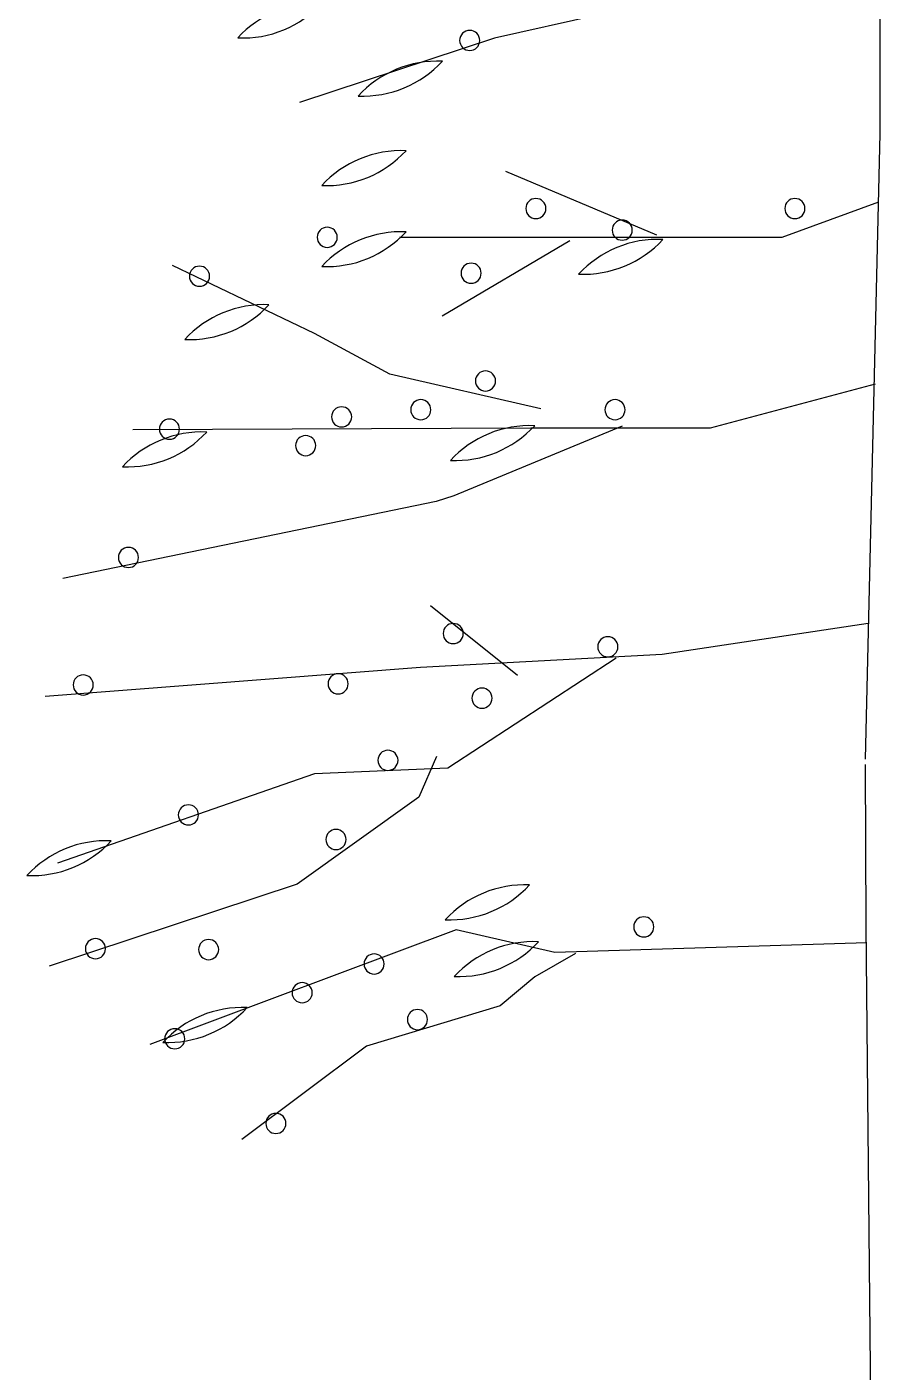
# Model space of a CAD drawing. Header units: millimetres. Extents: x 2 to 5882, y 1831 to 3462.
# Drawn here: x 627.5 to 633.84, y 2705.76 to 2715.75 of the extents above; entities that cross this region are included whole.
import ezdxf

# ---------------------------------------------------------------- set-up
doc = ezdxf.new("R2010")
doc.units = ezdxf.units.MM
doc.layers.add('LV', color=3, linetype='Continuous')
doc.layers.add('标注', color=4, linetype='Continuous')

# ---------------------------------------------------------------- blocks, each defined once
blk = doc.blocks.new('shu')
at = {"layer": 'LV', "color": 72}
for p, q in [((-1380.3675, -1069.4455), (-1380.3675, -1065.0602)), ((-1382.4555, -1068.564), (-1383.231, -1068.7362)), ((-1383.231, -1068.7362), (-1384.6784, -1069.2151)), ((-1380.4753, -1074.0932), (-1380.3675, -1069.4455)), ((-1382.0247, -1070.1996), (-1383.1448, -1069.7261)), ((-1380.3801, -1069.9556), (-1381.098, -1070.2171)), ((-1383.6684, -1070.2171), (-1383.9343, -1070.2171)), ((-1382.2502, -1070.2171), (-1383.6684, -1070.2171)), ((-1382.6709, -1070.2426), (-1383.6187, -1070.8021)), ((-1381.098, -1070.2171), (-1382.2502, -1070.2171)), ((-1384.5666, -1070.9313), (-1385.621, -1070.4247)), ((-1384.0065, -1071.2325), (-1384.5666, -1070.9313)), ((-1382.8863, -1071.4908), (-1384.0065, -1071.2325)), ((-1380.4044, -1071.3076), (-1381.6298, -1071.6339)), ((-1382.9593, -1071.6339), (-1385.9146, -1071.6467)), ((-1382.2832, -1071.6199), (-1383.5326, -1072.1364)), ((-1381.6298, -1071.6339), (-1382.9593, -1071.6339)), ((-1383.6621, -1072.1795), (-1386.4342, -1072.7513)), ((-1383.5326, -1072.1364), (-1383.6621, -1072.1795)), ((-1383.0587, -1073.4706), (-1383.7052, -1072.9542)), ((-1380.4562, -1073.0841), (-1381.9843, -1073.3162)), ((-1383.7795, -1073.4123), (-1386.5662, -1073.6272)), ((-1381.9843, -1073.3162), (-1383.7795, -1073.4123)), ((-1382.3263, -1073.3415), (-1383.5757, -1074.1593)), ((-1383.6618, -1074.0732), (-1383.7913, -1074.3746)), ((-1384.5668, -1074.2024), (-1386.4748, -1074.8643)), ((-1383.5757, -1074.1593), (-1384.5668, -1074.2024)), ((-1380.4696, -1075.3265), (-1380.4753, -1074.1314)), ((-1383.7913, -1074.3746), (-1384.6961, -1075.0202)), ((-1384.6961, -1075.0202), (-1386.5352, -1075.6293)), ((-1383.5136, -1075.3603), (-1385.7898, -1076.2131)), ((-1382.782, -1075.5299), (-1383.5136, -1075.3603)), ((-1380.3942, -1083.552), (-1380.4696, -1075.3265)), ((-1380.4658, -1075.4568), (-1382.782, -1075.5299)), ((-1382.6278, -1075.5365), (-1382.9294, -1075.7087)), ((-1382.9294, -1075.7087), (-1383.1882, -1075.924)), ((-1383.1882, -1075.924), (-1384.1791, -1076.2253)), ((-1384.1791, -1076.2253), (-1385.1048, -1076.9176))]:
    blk.add_line(p, q, dxfattribs=at)
for centre, radius, start, end in [((-1384.5451, -1069.279), 0.8031, 87.49918, 137.34396), ((-1385.1007, -1067.9325), 0.8031, 267.49918, 317.34396), ((-1383.4141, -1068.7535), 0.0748, 0, 180), ((-1383.4141, -1068.7535), 0.0748, 180, 0), ((-1383.6518, -1069.7106), 0.8031, 87.49918, 137.34396), ((-1384.2074, -1068.3641), 0.8031, 267.49918, 317.34396), ((-1383.9221, -1070.3752), 0.8031, 87.49918, 137.34396), ((-1384.4776, -1069.0287), 0.8031, 267.49918, 317.34396), ((-1382.9229, -1070.0027), 0.0748, 0, 180), ((-1382.9229, -1070.0027), 0.0748, 180, 0), ((-1381, -1070.0027), 0.0748, 0, 180), ((-1381, -1070.0027), 0.0748, 180, 0), ((-1382.2819, -1070.1628), 0.0748, 0, 180), ((-1384.4718, -1070.2161), 0.0748, 0, 180), ((-1384.4718, -1070.2161), 0.0748, 180, 0), ((-1383.9221, -1070.9775), 0.8031, 87.49918, 137.34396), ((-1384.4776, -1069.631), 0.8031, 267.49918, 317.34396), ((-1382.2819, -1070.1628), 0.0748, 180, 0), ((-1382.0149, -1071.0343), 0.8031, 87.49918, 137.34396), ((-1382.5705, -1069.6878), 0.8031, 267.49918, 317.34396), ((-1383.4036, -1070.4829), 0.0748, 0, 180), ((-1385.4201, -1070.5055), 0.0748, 0, 180), ((-1385.4201, -1070.5055), 0.0748, 180, 0), ((-1383.4036, -1070.4829), 0.0748, 180, 0), ((-1384.9394, -1071.5193), 0.8031, 87.49918, 137.34396), ((-1385.495, -1070.1728), 0.8031, 267.49918, 317.34396), ((-1383.2968, -1071.2833), 0.0748, 0, 180), ((-1383.2968, -1071.2833), 0.0748, 180, 0), ((-1384.365, -1071.5501), 0.0748, 0, 180), ((-1383.7775, -1071.4968), 0.0748, 0, 180), ((-1383.7775, -1071.4968), 0.0748, 180, 0), ((-1382.3353, -1071.4968), 0.0748, 0, 180), ((-1382.3353, -1071.4968), 0.0748, 180, 0), ((-1385.6434, -1071.6411), 0.0748, 0, 180), ((-1384.365, -1071.5501), 0.0748, 180, 0), ((-1382.9668, -1072.4177), 0.8031, 87.49918, 137.34396), ((-1383.5224, -1071.0712), 0.8031, 267.49918, 317.34396), ((-1385.4014, -1072.465), 0.8031, 87.49918, 137.34396), ((-1385.9569, -1071.1185), 0.8031, 267.49918, 317.34396), ((-1385.6434, -1071.6411), 0.0748, 180, 0), ((-1384.6321, -1071.7636), 0.0748, 0, 180), ((-1384.6321, -1071.7636), 0.0748, 180, 0), ((-1385.9478, -1072.5942), 0.0748, 0, 180), ((-1385.9478, -1072.5942), 0.0748, 180, 0), ((-1383.5364, -1073.1596), 0.0748, 0, 180), ((-1383.5364, -1073.1596), 0.0748, 180, 0), ((-1382.3887, -1073.2576), 0.0748, 0, 180), ((-1382.3887, -1073.2576), 0.0748, 180, 0), ((-1386.2832, -1073.5414), 0.0748, 0, 180), ((-1384.391, -1073.5331), 0.0748, 0, 180), ((-1386.2832, -1073.5414), 0.0748, 180, 0), ((-1384.391, -1073.5331), 0.0748, 180, 0), ((-1383.3227, -1073.6398), 0.0748, 0, 180), ((-1383.3227, -1073.6398), 0.0748, 180, 0), ((-1384.021, -1074.1013), 0.0748, 0, 180), ((-1384.021, -1074.1013), 0.0748, 180, 0), ((-1385.5026, -1074.5069), 0.0748, 0, 180), ((-1385.5026, -1074.5069), 0.0748, 180, 0), ((-1386.1108, -1075.5014), 0.8031, 87.49918, 137.34396), ((-1386.6663, -1074.1549), 0.8031, 267.49918, 317.34396), ((-1384.4066, -1074.6894), 0.0748, 0, 180), ((-1384.4066, -1074.6894), 0.0748, 180, 0), ((-1383.0052, -1075.8295), 0.8031, 87.49918, 137.34396), ((-1383.5608, -1074.483), 0.8031, 267.49918, 317.34396), ((-1382.1217, -1075.3387), 0.0748, 0, 180), ((-1382.1217, -1075.3387), 0.0748, 180, 0), ((-1386.1926, -1075.5006), 0.0748, 0, 180), ((-1386.1926, -1075.5006), 0.0748, 180, 0), ((-1385.3524, -1075.5074), 0.0748, 0, 180), ((-1385.3524, -1075.5074), 0.0748, 180, 0), ((-1382.9379, -1076.2508), 0.8031, 87.49918, 137.34396), ((-1383.4935, -1074.9043), 0.8031, 267.49918, 317.34396), ((-1384.1239, -1075.6141), 0.0748, 0, 180), ((-1384.1239, -1075.6141), 0.0748, 180, 0), ((-1384.658, -1075.8276), 0.0748, 0, 180), ((-1384.658, -1075.8276), 0.0748, 180, 0), ((-1385.1012, -1076.7407), 0.8031, 87.49918, 137.34396), ((-1385.6568, -1075.3942), 0.8031, 267.49918, 317.34396), ((-1383.8022, -1076.0274), 0.0748, 0, 180), ((-1385.604, -1076.1698), 0.0748, 0, 180), ((-1383.8022, -1076.0274), 0.0748, 180, 0), ((-1385.604, -1076.1698), 0.0748, 180, 0), ((-1384.8531, -1076.7985), 0.0748, 0, 180), ((-1384.8531, -1076.7985), 0.0748, 180, 0)]:
    blk.add_arc(centre, radius, start, end, dxfattribs=at)

msp = doc.modelspace()

# ---------------------------------------------------------------- block references
at = {"layer": '标注'}
msp.add_blockref('shu', (2014.2035, 3784.40413), dxfattribs=at)

doc.saveas('drawing.dxf')
